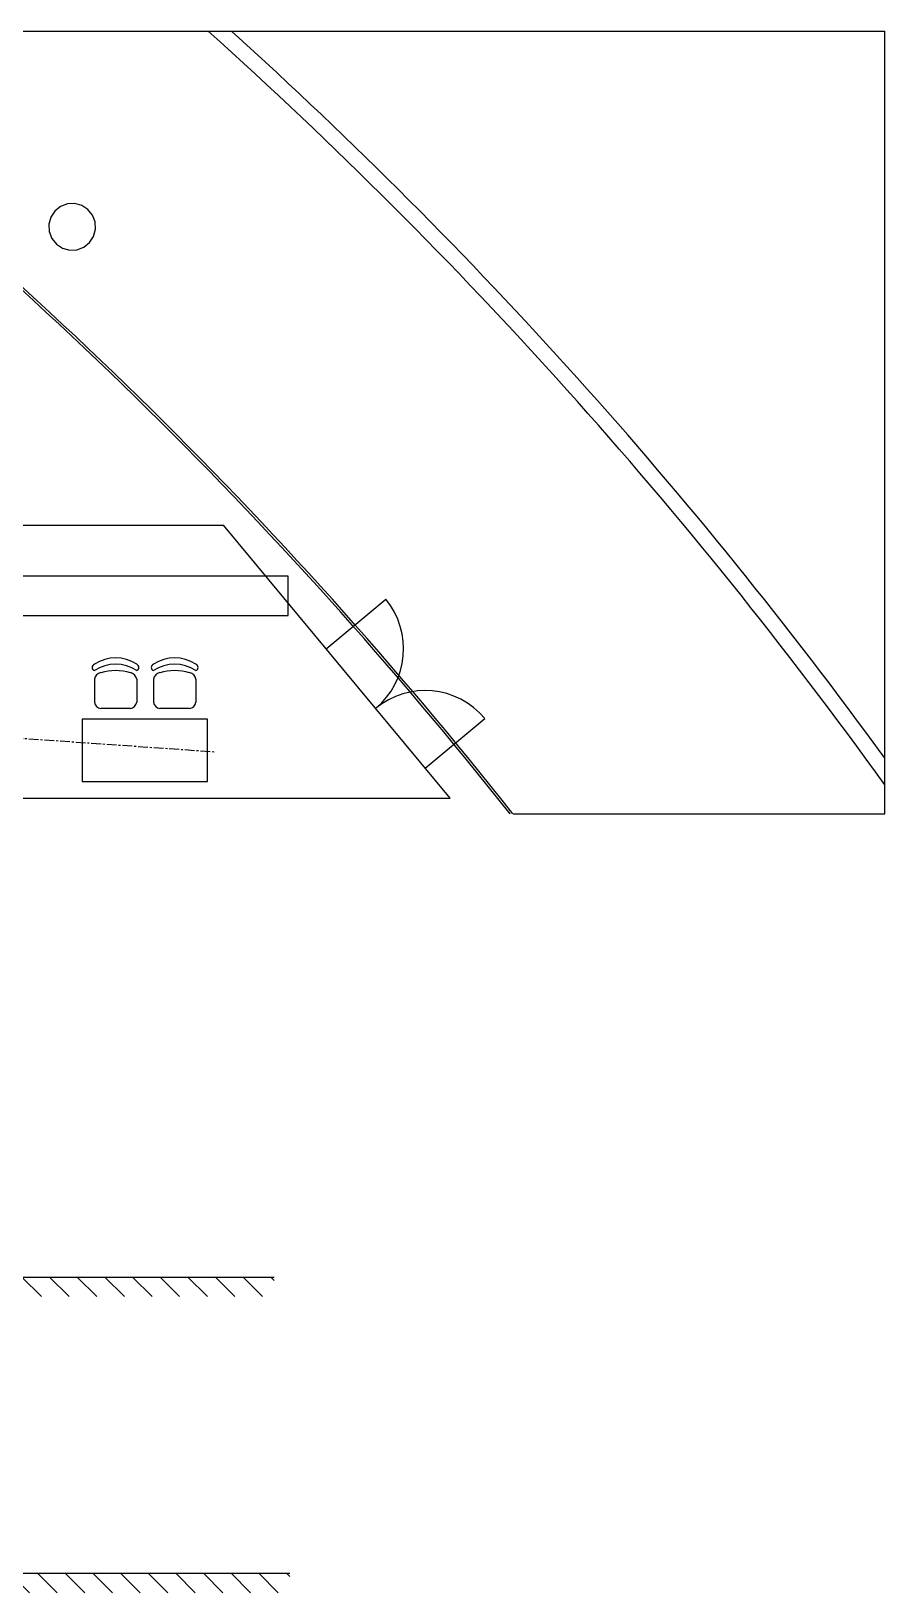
# Model space of a CAD drawing. Extents: x -50 to 48714, y -13211 to 6743.
# Drawn here: x 37801 to 48714, y -13211 to 6743 of the extents above; entities that cross this region are included whole.
import ezdxf

# ---------------------------------------------------------------- set-up
doc = ezdxf.new("R2010")
doc.units = 0
doc.header["$LTSCALE"] = 50
doc.linetypes.add('W_ASL63$0$MITTEX2', pattern=[4, 2.5, -0.5, 0.5, -0.5])
doc.layers.get('0').update_dxf_attribs({"linetype": 'CONTINUOUS'})
for name, color, linetype in [('NORMAL', 7, 'CONTINUOUS'), ('SCHRAFFUR', 4, 'CONTINUOUS'), ('UE46_01$0$FP_1_7', 7, 'CONTINUOUS'), ('W_ASL63$0$-EGWD', 7, 'CONTINUOUS'), ('W_ASL63$0$DICK', 8, 'CONTINUOUS'), ('W_ASL63$0$MITTEX2', 5, 'W_ASL63$0$MITTEX2')]:
    doc.layers.add(name, color=color, linetype=linetype)

# ---------------------------------------------------------------- blocks, each defined once
blk = doc.blocks.new('W_ASL63$0$UMLAUF_K')
at = {"layer": 'W_ASL63$0$-EGWD', "color": 3, "linetype": 'CONTINUOUS'}
blk.add_lwpolyline([(22526, 2468), (22447, 2519), (22357, 2544), (22263, 2539), (22175, 2506), (22102, 2447), (22051, 2369), (22026, 2278), (22031, 2185), (22064, 2097), (22123, 2024), (22201, 1972), (22292, 1947), (22385, 1952), (22473, 1985), (22546, 2044), (22598, 2122), (22622, 2213), (22618, 2307), (22585, 2394), (22526, 2468)], dxfattribs=at)
at = {"layer": 'W_ASL63$0$-EGWD', "color": 1, "linetype": 'CONTINUOUS'}
for radius, start, end in [(55970, 38.302, 52.9846), (56000, 38.2778, 52.9439), (60020, 35.74381, 48.1243), (60220, 36.00736, 47.91248)]:
    blk.add_arc((-16001, -39947), radius, start, end, dxfattribs=at)
blk = doc.blocks.new('W_ASL63', base_point=(-9165, 2321))
at = {"layer": 'W_ASL63$0$DICK'}
for p, q in [((6836, 9064), (39550, 9064)), ((39550, -936), (39550, 9064)), ((34796, -936), (39550, -936))]:
    blk.add_line(p, q, dxfattribs=at)
at = {"layer": 'W_ASL63$0$MITTEX2'}
blk.add_line((5662, 1627), (30997, -144), dxfattribs=at)
blk.add_blockref('W_ASL63$0$UMLAUF_K', (6836, 4320))
blk = doc.blocks.new('UE46_01')
for p, q in [((30158, 432), (40258, 432)), ((43158, -3058), (40258, 432)), ((41571, -1149), (42334, -515)), ((42838, -2673), (43600, -2040)), ((28158, -3058), (43158, -3058))]:
    blk.add_line(p, q)
for points in [[(36088, -721), (41088, -721), (41088, -221), (36088, -221)], [(38454, -2846), (40054, -2846), (40054, -2046), (38454, -2046)]]:
    blk.add_lwpolyline(points, close=True)
for centre, start, end in [((41571, -1149), 309.7247, 39.7247), ((42838, -2673), 39.7247, 129.7247)]:
    blk.add_arc(centre, 991, start, end)
at = {"layer": 'UE46_01$0$FP_1_7'}
for p, q in [((38610, -1535), (38610, -1832)), ((39150, -1535), (39150, -1832)), ((39366, -1535), (39366, -1832)), ((39906, -1535), (39906, -1832)), ((39069, -1913), (38691, -1913)), ((39825, -1913), (39447, -1913))]:
    blk.add_line(p, q, dxfattribs=at)
for centre, radius, start, end in [((38623, -1386), 42.7, 108.4349, 251.565), ((38880, -1755), 490, 56.6015, 123.3985), ((38880, -1836), 490, 56.6015, 123.3985), ((39136, -1386), 42.7, 288.435, 71.565), ((39379, -1386), 42.7, 108.4349, 251.565), ((39636, -1755), 490, 56.6015, 123.3985), ((39636, -1836), 490, 56.6015, 123.3985), ((39892, -1386), 42.7, 288.435, 71.565), ((38704, -1548), 95.5, 98.1301, 171.8699), ((38880, -2102), 675, 73.7398, 106.2602), ((39055, -1548), 95.5, 8.1301, 81.8699), ((39460, -1548), 95.5, 98.1301, 171.8699), ((39636, -2102), 675, 73.7398, 106.2602), ((39811, -1548), 95.5, 8.1301, 81.8699), ((38704, -1818), 95.5, 188.1301, 261.8699), ((39055, -1818), 95.5, 278.1301, 351.8699), ((39460, -1818), 95.5, 188.1301, 261.8699), ((39811, -1818), 95.5, 278.1301, 351.8699)]:
    blk.add_arc(centre, radius, start, end, dxfattribs=at)
blk = doc.blocks.new('*X5')
at = {"color": 0}
for p, q in [((7904, -5429), (7654, -5179)), ((8257, -5429), (8007, -5179)), ((8611, -5429), (8361, -5179)), ((8965, -5429), (8715, -5179)), ((9318, -5429), (9068, -5179)), ((9672, -5429), (9422, -5179)), ((10025, -5429), (9775, -5179)), ((10379, -5429), (10129, -5179)), ((10732, -5429), (10482, -5179)), ((11086, -5429), (10836, -5179)), ((11439, -5429), (11189, -5179)), ((11793, -5429), (11543, -5179)), ((12147, -5429), (11897, -5179)), ((12500, -5429), (12250, -5179)), ((12854, -5429), (12604, -5179)), ((13207, -5429), (12957, -5179)), ((13561, -5429), (13311, -5179)), ((13914, -5429), (13664, -5179)), ((14268, -5429), (14018, -5179)), ((14621, -5429), (14371, -5179)), ((14975, -5429), (14725, -5179)), ((15329, -5429), (15079, -5179)), ((15682, -5429), (15432, -5179)), ((16036, -5429), (15786, -5179)), ((16389, -5429), (16139, -5179)), ((16743, -5429), (16493, -5179)), ((17096, -5429), (16846, -5179)), ((17450, -5429), (17200, -5179)), ((17803, -5429), (17553, -5179)), ((18157, -5429), (17907, -5179)), ((18511, -5429), (18261, -5179)), ((18864, -5429), (18614, -5179)), ((19218, -5429), (18968, -5179)), ((19571, -5429), (19321, -5179)), ((19925, -5429), (19675, -5179)), ((20278, -5429), (20028, -5179)), ((20632, -5429), (20382, -5179)), ((20985, -5429), (20735, -5179)), ((21339, -5429), (21089, -5179)), ((21693, -5429), (21443, -5179)), ((22046, -5429), (21796, -5179)), ((22400, -5429), (22150, -5179)), ((22753, -5429), (22503, -5179)), ((23107, -5429), (22857, -5179)), ((23460, -5429), (23210, -5179)), ((23814, -5429), (23564, -5179)), ((24167, -5429), (23917, -5179)), ((24521, -5429), (24271, -5179)), ((24874, -5429), (24624, -5179)), ((25228, -5429), (24978, -5179)), ((25582, -5429), (25332, -5179)), ((25935, -5429), (25685, -5179)), ((26289, -5429), (26039, -5179)), ((26642, -5429), (26392, -5179)), ((26996, -5429), (26746, -5179)), ((27349, -5429), (27099, -5179)), ((27703, -5429), (27453, -5179)), ((28056, -5429), (27806, -5179)), ((28410, -5429), (28160, -5179)), ((28764, -5429), (28514, -5179)), ((29117, -5429), (28867, -5179)), ((29471, -5429), (29221, -5179)), ((29824, -5429), (29574, -5179)), ((30178, -5429), (29928, -5179)), ((30531, -5429), (30281, -5179)), ((30885, -5429), (30635, -5179)), ((31238, -5429), (30988, -5179)), ((31592, -5429), (31342, -5179)), ((31739, -5223), (31696, -5179)), ((7550, -5429), (7317, -5195))]:
    blk.add_line(p, q, dxfattribs=at)
blk = doc.blocks.new('BODEN')
at = {"layer": 'NORMAL'}
blk.add_line((0, 0), (24422, 0), dxfattribs=at)
at = {"layer": 'SCHRAFFUR'}
blk.add_blockref('*X5', (-7317, 5179), dxfattribs=at)

msp = doc.modelspace()

# ---------------------------------------------------------------- block references
for name, p in [('W_ASL63', (0, 0)), ('UE46_01', (0, 0)), ('BODEN', (16485, -9177)), ('BODEN', (16685, -12961))]:
    msp.add_blockref(name, p)

doc.saveas('drawing.dxf')
